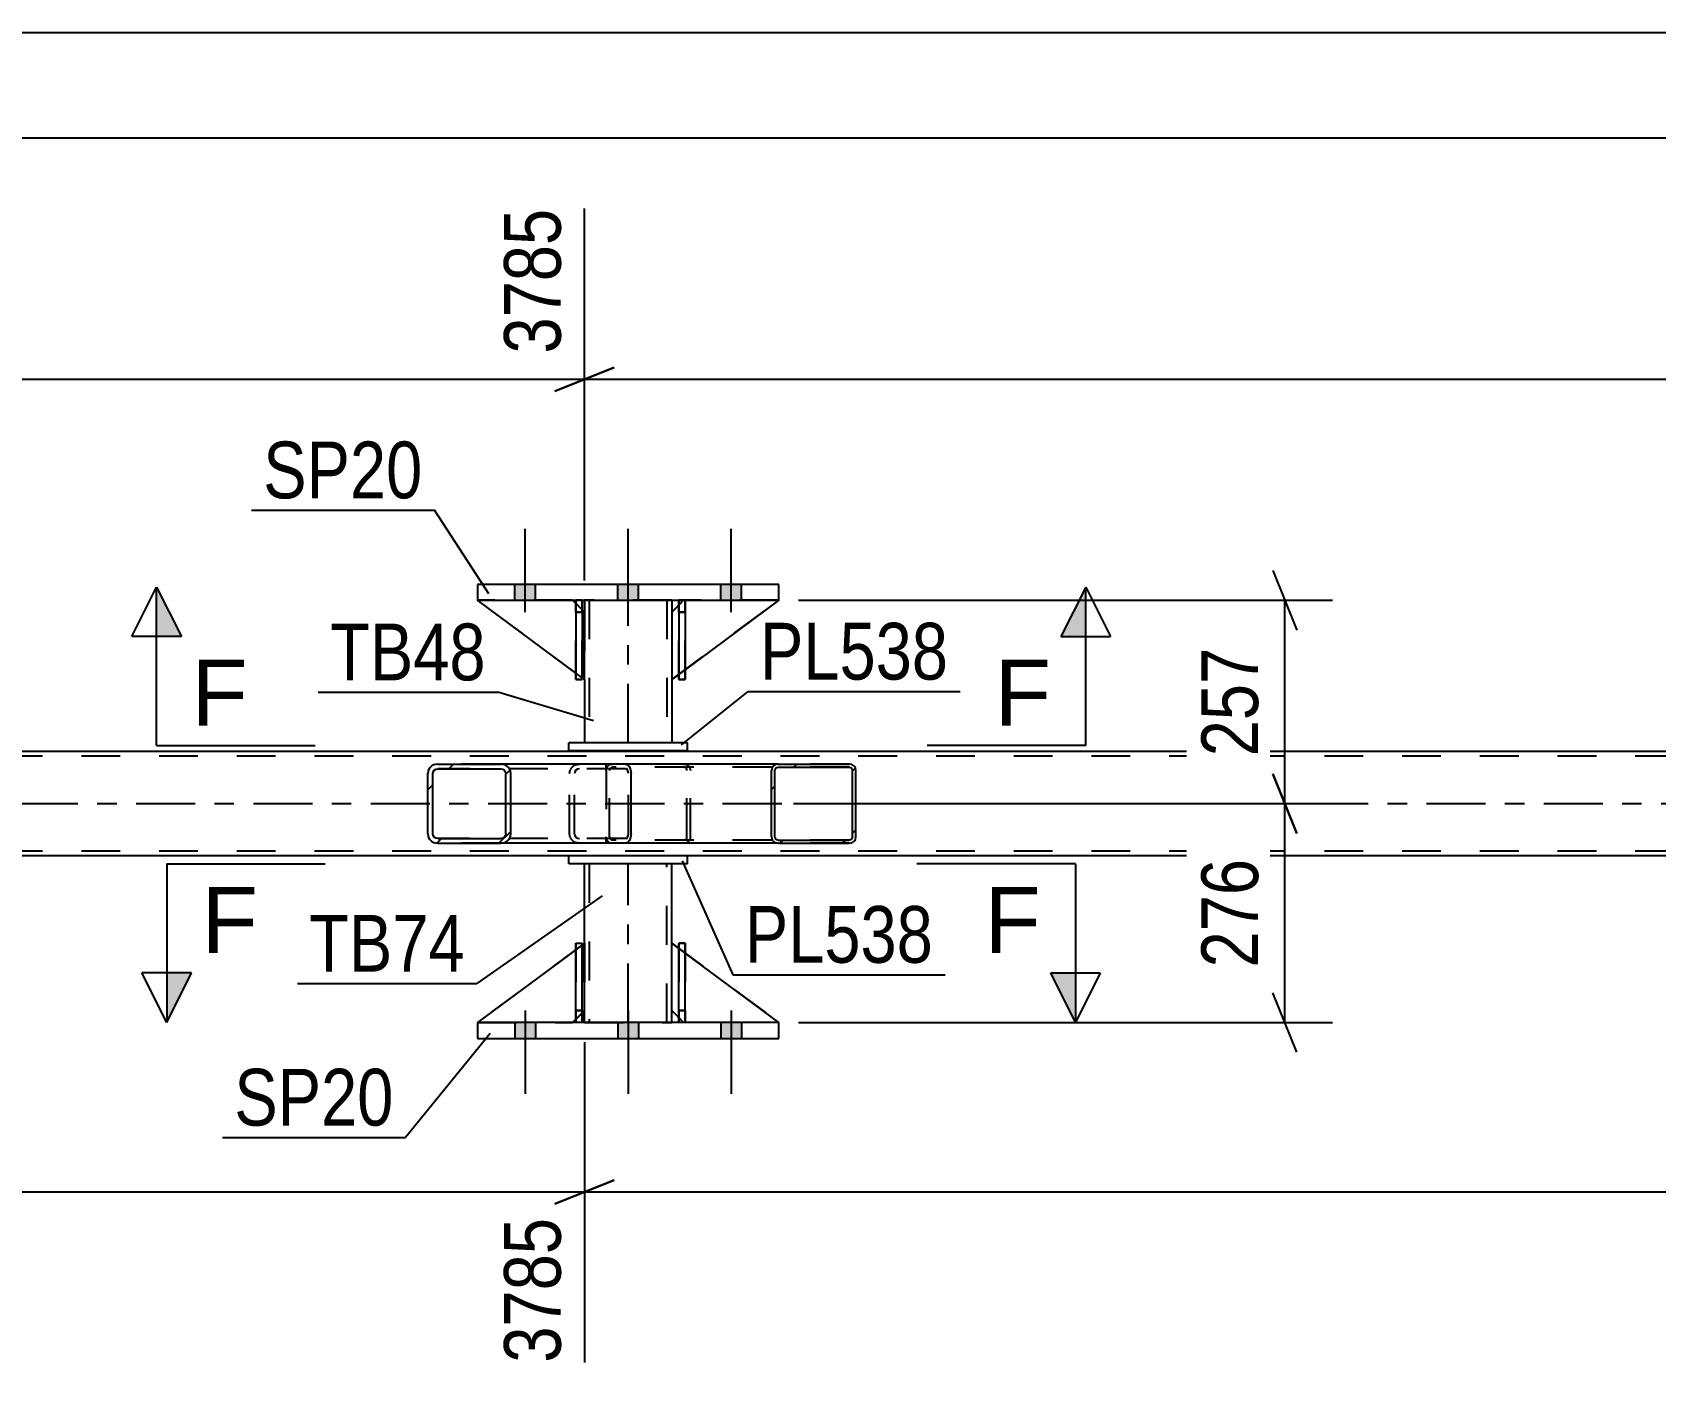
# Model space of a CAD drawing. Header units: millimetres. Extents: x 0 to 841, y 0 to 594.
# Drawn here: x 133 to 214.9, y 216.3 to 284 of the extents above; entities that cross this region are included whole.
import ezdxf

# ---------------------------------------------------------------- set-up
doc = ezdxf.new("R2010")
doc.units = ezdxf.units.MM
doc.linetypes.add('DXK_LINE_DOT2', pattern=[3.9198, 1.9599, -1.9599])
doc.linetypes.add('DXK_LINE_DOT3', pattern=[5.9187, 2.979, -0.9799, 0.9799, -0.9799])
doc.styles.add('Arial', font='ARIAL.TTF', dxfattribs={"height": 0.2})
doc.styles.add('Arial Narrow', font='ARIALN.TTF', dxfattribs={"height": 0.2})

# ---------------------------------------------------------------- blocks, each defined once
blk = doc.blocks.new('Part-318885239-6244 - 6049')
at = {"color": 2, "linetype": 'Continuous'}
for p, q in [((160.409, 251.7), (155.455, 255.37)), ((160.408, 255.216), (160.255, 255.37)), ((160.855, 254.77), (160.728, 254.896)), ((160.855, 254.77), (160.855, 254.77)), ((160.855, 251.37), (160.855, 254.77)), ((160.729, 251.463), (160.855, 251.37)), ((160.855, 251.37), (160.855, 251.37))]:
    blk.add_line(p, q, dxfattribs=at)
at = {"color": 7, "linetype": 'DXK_LINE_DOT2'}
for p, q in [((160.255, 255.37), (155.455, 255.37)), ((160.255, 255.37), (160.855, 254.77)), ((160.728, 254.896), (160.408, 255.216)), ((160.855, 254.77), (160.855, 251.37)), ((160.729, 251.463), (160.409, 251.7))]:
    blk.add_line(p, q, dxfattribs=at)
blk = doc.blocks.new('Bolt-318885239-6116 - 6049')
at = {"linetype": 'Continuous'}
for points in [[(158.375, 234.069), (157.335, 234.069), (157.335, 233.269), (158.375, 233.269)], [(158.375, 234.069), (157.335, 234.069), (157.335, 233.269), (158.375, 233.269)], [(158.375, 234.069), (157.335, 234.069), (157.335, 233.269), (158.375, 233.269)], [(163.575, 234.069), (162.535, 234.069), (162.535, 233.269), (163.575, 233.269)], [(163.575, 234.069), (162.535, 234.069), (162.535, 233.269), (163.575, 233.269)], [(168.775, 234.069), (167.735, 234.069), (167.735, 233.269), (168.775, 233.269)], [(168.775, 234.069), (167.735, 234.069), (167.735, 233.269), (168.775, 233.269)], [(168.775, 234.069), (167.735, 234.069), (167.735, 233.269), (168.775, 233.269)]]:
    blk.add_hatch(color=1, dxfattribs=at).paths.add_polyline_path(points)
at = {"color": 1, "linetype": 'Continuous'}
for p, q in [((157.855, 234.669), (157.855, 230.469)), ((157.855, 234.669), (157.855, 230.469)), ((157.855, 234.669), (157.855, 230.469)), ((163.055, 234.669), (163.055, 230.469)), ((163.055, 234.669), (163.055, 230.469)), ((168.255, 234.669), (168.255, 230.469)), ((168.255, 234.669), (168.255, 230.469)), ((168.255, 234.669), (168.255, 230.469)), ((157.335, 234.069), (157.335, 233.269)), ((157.335, 234.069), (157.335, 233.269)), ((157.335, 234.069), (157.335, 233.269)), ((158.375, 234.069), (158.375, 233.269)), ((158.375, 234.069), (158.375, 233.269)), ((158.375, 234.069), (158.375, 233.269)), ((162.535, 234.069), (162.535, 233.269)), ((162.535, 234.069), (162.535, 233.269)), ((163.575, 234.069), (163.575, 233.269)), ((163.575, 234.069), (163.575, 233.269)), ((167.735, 234.069), (167.735, 233.269)), ((167.735, 234.069), (167.735, 233.269)), ((167.735, 234.069), (167.735, 233.269)), ((168.775, 234.069), (168.775, 233.269)), ((168.775, 234.069), (168.775, 233.269)), ((168.775, 234.069), (168.775, 233.269))]:
    blk.add_line(p, q, dxfattribs=at)
blk = doc.blocks.new('Part-318885239-6240 - 6049')
at = {"color": 7, "linetype": 'DXK_LINE_DOT2'}
for p, q in [((165.608, 254.77), (165.608, 255.37)), ((165.608, 255.37), (165.608, 255.37)), ((165.608, 255.37), (165.608, 251.37)), ((165.928, 255.37), (165.608, 255.37)), ((165.608, 251.37), (165.608, 254.77)), ((165.608, 254.77), (165.928, 254.77)), ((165.928, 254.77), (165.928, 255.37)), ((165.928, 251.37), (165.928, 255.37)), ((165.928, 254.77), (165.928, 251.37)), ((165.608, 251.37), (165.928, 251.37))]:
    blk.add_line(p, q, dxfattribs=at)
blk = doc.blocks.new('Bolt-318885239-6117 - 6049')
at = {"linetype": 'Continuous'}
for points in [[(157.335, 255.37), (158.375, 255.37), (158.375, 256.17), (157.335, 256.17)], [(157.335, 255.37), (158.375, 255.37), (158.375, 256.17), (157.335, 256.17)], [(157.335, 255.37), (158.375, 255.37), (158.375, 256.17), (157.335, 256.17)], [(162.535, 255.37), (163.575, 255.37), (163.575, 256.17), (162.535, 256.17)], [(162.535, 255.37), (163.575, 255.37), (163.575, 256.17), (162.535, 256.17)], [(167.735, 255.37), (168.775, 255.37), (168.775, 256.17), (167.735, 256.17)], [(167.735, 255.37), (168.775, 255.37), (168.775, 256.17), (167.735, 256.17)], [(167.735, 255.37), (168.775, 255.37), (168.775, 256.17), (167.735, 256.17)]]:
    blk.add_hatch(color=1, dxfattribs=at).paths.add_polyline_path(points)
at = {"color": 1, "linetype": 'Continuous'}
for p, q in [((157.855, 254.77), (157.855, 258.97)), ((157.855, 254.77), (157.855, 258.97)), ((157.855, 254.77), (157.855, 258.97)), ((163.055, 254.77), (163.055, 258.97)), ((163.055, 254.77), (163.055, 258.97)), ((168.255, 254.77), (168.255, 258.97)), ((168.255, 254.77), (168.255, 258.97)), ((168.255, 254.77), (168.255, 258.97)), ((157.335, 255.37), (157.335, 256.17)), ((157.335, 255.37), (157.335, 256.17)), ((157.335, 255.37), (157.335, 256.17)), ((158.375, 255.37), (158.375, 256.17)), ((158.375, 255.37), (158.375, 256.17)), ((158.375, 255.37), (158.375, 256.17)), ((162.535, 255.37), (162.535, 256.17)), ((162.535, 255.37), (162.535, 256.17)), ((163.575, 255.37), (163.575, 256.17)), ((163.575, 255.37), (163.575, 256.17)), ((167.735, 255.37), (167.735, 256.17)), ((167.735, 255.37), (167.735, 256.17)), ((167.735, 255.37), (167.735, 256.17)), ((168.775, 255.37), (168.775, 256.17)), ((168.775, 255.37), (168.775, 256.17)), ((168.775, 255.37), (168.775, 256.17))]:
    blk.add_line(p, q, dxfattribs=at)
blk = doc.blocks.new('Part-318885239-6242 - 6049')
at = {"color": 2, "linetype": 'Continuous'}
for p, q in [((165.928, 255.37), (165.608, 255.37)), ((165.608, 255.37), (165.608, 251.37)), ((165.928, 255.37), (165.928, 255.37)), ((165.928, 255.37), (165.928, 251.37)), ((165.928, 251.37), (165.608, 251.37))]:
    blk.add_line(p, q, dxfattribs=at)
at = {"color": 7, "linetype": 'DXK_LINE_DOT2'}
for p, q in [((165.608, 254.77), (165.608, 255.37)), ((165.928, 254.77), (165.608, 254.77)), ((165.608, 254.77), (165.608, 251.37)), ((165.928, 254.77), (165.928, 255.37)), ((165.928, 255.37), (165.928, 255.37)), ((165.928, 251.37), (165.928, 254.77))]:
    blk.add_line(p, q, dxfattribs=at)
blk = doc.blocks.new('Part-318885239-6243 - 6049')
at = {"color": 7, "linetype": 'DXK_LINE_DOT2'}
for p, q in [((160.855, 251.37), (155.455, 255.37)), ((155.455, 255.37), (160.255, 255.37)), ((160.255, 255.37), (160.855, 254.77)), ((160.855, 254.77), (160.255, 255.37)), ((160.855, 254.77), (160.855, 251.37)), ((160.855, 254.77), (160.855, 254.77)), ((160.855, 254.77), (160.855, 251.37))]:
    blk.add_line(p, q, dxfattribs=at)
blk = doc.blocks.new('Part-318885239-6245 - 6049')
at = {"color": 7, "linetype": 'DXK_LINE_DOT2'}
for p, q in [((165.855, 255.37), (165.255, 254.77)), ((165.255, 251.37), (170.655, 255.37)), ((165.255, 254.77), (165.255, 251.37)), ((170.655, 255.37), (165.855, 255.37))]:
    blk.add_line(p, q, dxfattribs=at)
blk = doc.blocks.new('Part-318885239-6249 - 6049')
at = {"linetype": 'Continuous'}
h = blk.add_hatch(dxfattribs=at)
h.set_pattern_fill('', scale=0.7, style=0, pattern_type=0)
h.set_pattern_definition([(45, (174.518, 246.9117), (-1.57154, 1.57154), [])])
h.paths.add_polyline_path([(174.544, 246.789), (174.518, 246.912), (174.444, 247.015), (174.334, 247.085), (174.203, 247.109), (170.628, 247.109), (170.497, 247.085), (170.387, 247.015), (170.313, 246.912), (170.287, 246.789), (170.287, 243.429), (170.313, 243.307), (170.387, 243.203), (170.497, 243.134), (170.628, 243.109), (174.203, 243.109), (174.334, 243.134), (174.444, 243.203), (174.518, 243.307), (174.544, 243.429)])
h.paths.add_polyline_path([(174.361, 243.368), (174.324, 243.316), (174.268, 243.281), (174.203, 243.269), (170.628, 243.269), (170.563, 243.281), (170.507, 243.316), (170.47, 243.368), (170.457, 243.429), (170.457, 246.789), (170.47, 246.85), (170.507, 246.902), (170.563, 246.937), (170.628, 246.949), (174.203, 246.949), (174.268, 246.937), (174.324, 246.902), (174.361, 246.85), (174.374, 246.789), (174.374, 243.429)])
at = {"color": 7, "linetype": 'DXK_LINE_DOT2'}
for p, q in [((161.938, 246.789), (161.964, 246.912)), ((161.938, 246.789), (161.938, 243.429)), ((162.121, 246.85), (162.108, 246.789)), ((162.108, 243.429), (162.108, 246.789)), ((162.158, 246.902), (162.121, 246.85)), ((162.148, 247.085), (162.278, 247.109)), ((162.213, 246.937), (162.158, 246.902)), ((162.278, 246.949), (162.213, 246.937)), ((162.93, 247.109), (162.278, 247.109)), ((174.203, 246.949), (162.278, 246.949)), ((165.854, 247.109), (165.984, 247.085)), ((165.919, 246.937), (165.854, 246.949)), ((165.974, 246.902), (165.919, 246.937)), ((166.011, 246.85), (165.974, 246.902)), ((166.024, 246.789), (166.011, 246.85)), ((166.024, 243.429), (166.024, 246.789)), ((166.169, 246.912), (166.194, 246.789)), ((166.194, 243.429), (166.194, 246.789)), ((174.203, 247.109), (170.628, 247.109)), ((161.964, 243.307), (161.938, 243.429)), ((162.108, 243.429), (162.121, 243.368)), ((162.121, 243.368), (162.158, 243.316)), ((162.158, 243.316), (162.213, 243.281)), ((162.213, 243.281), (162.278, 243.269)), ((174.203, 243.269), (162.278, 243.269)), ((165.854, 243.269), (165.919, 243.281)), ((165.919, 243.281), (165.974, 243.316)), ((165.974, 243.316), (166.011, 243.368)), ((166.011, 243.368), (166.024, 243.429)), ((166.194, 243.429), (166.169, 243.307)), ((162.278, 243.109), (162.148, 243.134)), ((162.93, 243.109), (162.278, 243.109)), ((165.984, 243.134), (165.854, 243.109)), ((174.203, 243.109), (170.628, 243.109))]:
    blk.add_line(p, q, dxfattribs=at)
at = {"color": 2, "linetype": 'Continuous'}
for p, q in [((170.628, 247.109), (162.93, 247.109)), ((170.313, 246.912), (170.287, 246.789)), ((170.287, 243.429), (170.287, 246.789)), ((170.457, 246.789), (170.47, 246.85)), ((170.457, 243.429), (170.457, 246.789)), ((170.47, 246.85), (170.507, 246.902)), ((170.628, 247.109), (170.497, 247.085)), ((170.507, 246.902), (170.563, 246.937)), ((170.563, 246.937), (170.628, 246.949)), ((170.628, 247.109), (174.203, 247.109)), ((170.628, 246.949), (174.203, 246.949)), ((174.334, 247.085), (174.203, 247.109)), ((174.203, 246.949), (174.268, 246.937)), ((174.268, 246.937), (174.324, 246.902)), ((174.324, 246.902), (174.361, 246.85)), ((174.361, 246.85), (174.374, 246.789)), ((174.374, 243.429), (174.374, 246.789)), ((174.544, 246.789), (174.518, 246.912)), ((174.544, 243.429), (174.544, 246.789)), ((170.287, 243.429), (170.313, 243.307)), ((170.47, 243.368), (170.457, 243.429)), ((170.507, 243.316), (170.47, 243.368)), ((170.563, 243.281), (170.507, 243.316)), ((170.628, 243.269), (170.563, 243.281)), ((170.628, 243.269), (174.203, 243.269)), ((174.268, 243.281), (174.203, 243.269)), ((174.324, 243.316), (174.268, 243.281)), ((174.361, 243.368), (174.324, 243.316)), ((174.374, 243.429), (174.361, 243.368)), ((174.518, 243.307), (174.544, 243.429)), ((170.628, 243.109), (162.93, 243.109)), ((170.497, 243.134), (170.628, 243.109)), ((170.628, 243.109), (174.203, 243.109)), ((174.203, 243.109), (174.334, 243.134))]:
    blk.add_line(p, q, dxfattribs=at)
at = {"color": 7, "linetype": 'DXK_LINE_DOT2'}
for centre, start, end in [((162.265, 246.775), 110.75832, 155.68004), ((165.867, 246.775), 24.31996, 69.24168), ((162.265, 243.443), 204.31996, 249.24168), ((165.867, 243.443), 290.75832, 335.68004)]:
    blk.add_arc(centre, 0.331, start, end, dxfattribs=at)
at = {"color": 2, "linetype": 'Continuous'}
for centre, start, end in [((170.615, 246.775), 110.75832, 155.68004), ((174.216, 246.775), 24.31996, 69.24168), ((170.615, 243.443), 204.31996, 249.24168), ((174.216, 243.443), 290.75832, 335.68004)]:
    blk.add_arc(centre, 0.331, start, end, dxfattribs=at)
blk = doc.blocks.new('Part-318885239-6185 - 6049')
at = {"color": 2, "linetype": 'Continuous'}
for p, q in [((729.32, 247.749), (67.204, 247.749)), ((160.055, 242.469), (67.204, 242.469)), ((330.323, 242.469), (166.055, 242.469))]:
    blk.add_line(p, q, dxfattribs=at)
at = {"color": 7, "linetype": 'DXK_LINE_DOT2'}
for p, q in [((729.32, 247.509), (67.204, 247.509)), ((729.32, 242.709), (67.204, 242.709)), ((166.055, 242.469), (160.055, 242.469))]:
    blk.add_line(p, q, dxfattribs=at)
at = {"color": 7, "linetype": 'DXK_LINE_DOT3'}
blk.add_line((67.204, 245.109), (729.32, 245.109), dxfattribs=at)
blk = doc.blocks.new('Part-318885239-6251 - 6049')
at = {"linetype": 'Continuous'}
h = blk.add_hatch(dxfattribs=at)
h.set_pattern_fill('', scale=0.7, style=0, pattern_type=0)
h.set_pattern_definition([(45, (157.094, 246.8129), (-1.57154, 1.57154), [])])
h.paths.add_polyline_path([(157.132, 246.629), (157.094, 246.813), (156.985, 246.969), (156.822, 247.073), (156.63, 247.109), (153.445, 247.109), (153.253, 247.073), (153.09, 246.969), (152.981, 246.813), (152.943, 246.629), (152.943, 243.589), (152.981, 243.406), (153.09, 243.25), (153.253, 243.146), (153.445, 243.109), (156.63, 243.109), (156.822, 243.146), (156.985, 243.25), (157.094, 243.406), (157.132, 243.589)])
h.paths.add_polyline_path([(156.862, 243.497), (156.807, 243.419), (156.726, 243.367), (156.63, 243.349), (153.445, 243.349), (153.349, 243.367), (153.268, 243.419), (153.213, 243.497), (153.194, 243.589), (153.194, 246.629), (153.213, 246.721), (153.268, 246.799), (153.349, 246.851), (153.445, 246.869), (156.63, 246.869), (156.726, 246.851), (156.807, 246.799), (156.862, 246.721), (156.881, 246.629), (156.881, 243.589)])
at = {"color": 2, "linetype": 'Continuous'}
for p, q in [((152.981, 246.813), (152.943, 246.629)), ((152.943, 243.589), (152.943, 246.629)), ((153.194, 246.629), (153.213, 246.721)), ((153.194, 243.589), (153.194, 246.629)), ((153.213, 246.721), (153.268, 246.799)), ((153.445, 247.109), (153.253, 247.073)), ((153.268, 246.799), (153.349, 246.851)), ((153.349, 246.851), (153.445, 246.869)), ((153.445, 247.109), (156.63, 247.109)), ((153.445, 246.869), (156.63, 246.869)), ((162.93, 247.109), (156.63, 247.109)), ((156.822, 247.073), (156.63, 247.109)), ((156.63, 246.869), (156.726, 246.851)), ((156.726, 246.851), (156.807, 246.799)), ((156.807, 246.799), (156.862, 246.721)), ((156.862, 246.721), (156.881, 246.629)), ((156.881, 243.589), (156.881, 246.629)), ((157.132, 246.629), (157.094, 246.813)), ((157.132, 243.589), (157.132, 246.629)), ((162.93, 247.109), (163.034, 247.073)), ((163.034, 247.073), (163.122, 246.969)), ((163.122, 246.969), (163.18, 246.813)), ((163.18, 246.813), (163.201, 246.629)), ((163.201, 243.589), (163.201, 246.629)), ((152.943, 243.589), (152.981, 243.406)), ((153.213, 243.497), (153.194, 243.589)), ((153.268, 243.419), (153.213, 243.497)), ((153.349, 243.367), (153.268, 243.419)), ((153.445, 243.349), (153.349, 243.367)), ((153.445, 243.349), (156.63, 243.349)), ((156.726, 243.367), (156.63, 243.349)), ((156.807, 243.419), (156.726, 243.367)), ((156.862, 243.497), (156.807, 243.419)), ((156.881, 243.589), (156.862, 243.497)), ((157.094, 243.406), (157.132, 243.589)), ((163.122, 243.25), (163.034, 243.146)), ((163.18, 243.406), (163.122, 243.25)), ((163.201, 243.589), (163.18, 243.406)), ((153.253, 243.146), (153.445, 243.109)), ((153.445, 243.109), (156.63, 243.109)), ((156.63, 243.109), (156.822, 243.146)), ((162.93, 243.109), (156.63, 243.109)), ((163.034, 243.146), (162.93, 243.109))]:
    blk.add_line(p, q, dxfattribs=at)
at = {"color": 7, "linetype": 'DXK_LINE_DOT2'}
for p, q in [((156.63, 247.109), (153.445, 247.109)), ((162.93, 246.869), (153.445, 246.869)), ((160.093, 246.629), (160.131, 246.813)), ((160.093, 243.589), (160.093, 246.629)), ((160.363, 246.721), (160.344, 246.629)), ((160.344, 243.589), (160.344, 246.629)), ((160.418, 246.799), (160.363, 246.721)), ((160.403, 247.073), (160.596, 247.109)), ((160.499, 246.851), (160.418, 246.799)), ((160.596, 246.869), (160.499, 246.851)), ((161.938, 246.869), (161.938, 247.109)), ((162.982, 246.851), (162.93, 246.869)), ((163.026, 246.799), (162.982, 246.851)), ((163.055, 246.721), (163.026, 246.799)), ((163.065, 246.629), (163.055, 246.721)), ((163.065, 243.589), (163.065, 246.629)), ((162.93, 243.349), (153.445, 243.349)), ((160.131, 243.406), (160.093, 243.589)), ((160.344, 243.589), (160.363, 243.497)), ((160.363, 243.497), (160.418, 243.419)), ((160.418, 243.419), (160.44, 243.406)), ((160.44, 243.406), (160.499, 243.367)), ((160.499, 243.367), (160.596, 243.349)), ((161.938, 243.109), (161.938, 243.349)), ((162.93, 243.349), (162.982, 243.367)), ((162.982, 243.367), (163.026, 243.419)), ((163.026, 243.419), (163.055, 243.497)), ((163.055, 243.497), (163.065, 243.589)), ((156.63, 243.109), (153.445, 243.109)), ((160.596, 243.109), (160.403, 243.146))]:
    blk.add_line(p, q, dxfattribs=at)
at = {"color": 2, "linetype": 'Continuous'}
for centre, start, end in [((153.431, 246.614), 111.1941, 156.15059), ((156.644, 246.614), 23.84941, 68.8059), ((153.431, 243.604), 203.84941, 248.8059), ((156.644, 243.604), 291.1941, 336.15059)]:
    blk.add_arc(centre, 0.492, start, end, dxfattribs=at)
at = {"color": 7, "linetype": 'DXK_LINE_DOT2'}
for centre, start, end in [((160.581, 246.614), 111.1941, 156.15059), ((160.581, 243.604), 203.84941, 248.8059)]:
    blk.add_arc(centre, 0.492, start, end, dxfattribs=at)
blk = doc.blocks.new('Part-318885239-6241 - 6049')
at = {"color": 2, "linetype": 'Continuous'}
for p, q in [((160.728, 255.37), (160.408, 255.37)), ((160.408, 255.37), (160.409, 251.37)), ((160.729, 255.37), (160.728, 255.37)), ((160.728, 255.37), (160.729, 251.37)), ((160.729, 251.37), (160.409, 251.37))]:
    blk.add_line(p, q, dxfattribs=at)
at = {"color": 7, "linetype": 'DXK_LINE_DOT2'}
for p, q in [((160.409, 254.77), (160.409, 255.37)), ((160.729, 254.77), (160.409, 254.77)), ((160.409, 254.77), (160.409, 251.37)), ((160.729, 255.37), (160.728, 255.37)), ((160.729, 254.77), (160.729, 255.37)), ((160.729, 251.37), (160.729, 254.77))]:
    blk.add_line(p, q, dxfattribs=at)
blk = doc.blocks.new('Part-318885239-6287 - 6049')
at = {"color": 2, "linetype": 'Continuous'}
for p, q in [((165.608, 255.123), (165.255, 254.77)), ((165.255, 254.77), (165.255, 251.37)), ((170.655, 255.37), (165.928, 251.869)), ((165.608, 251.632), (165.255, 251.37))]:
    blk.add_line(p, q, dxfattribs=at)
at = {"color": 7, "linetype": 'DXK_LINE_DOT2'}
for p, q in [((165.855, 255.37), (165.608, 255.123)), ((170.655, 255.37), (165.855, 255.37)), ((165.928, 251.869), (165.608, 251.632))]:
    blk.add_line(p, q, dxfattribs=at)
blk = doc.blocks.new('Part-318885239-6288 - 6049')
at = {"color": 7, "linetype": 'DXK_LINE_DOT2'}
for p, q in [((160.408, 238.069), (160.728, 238.069)), ((160.408, 234.669), (160.408, 238.069)), ((160.408, 238.069), (160.408, 234.069)), ((160.728, 238.069), (160.728, 234.669)), ((160.728, 234.069), (160.728, 237.975)), ((160.728, 234.669), (160.408, 234.669)), ((160.408, 234.069), (160.408, 234.669)), ((160.728, 234.669), (160.728, 234.069)), ((160.728, 234.069), (160.408, 234.069)), ((160.728, 234.069), (160.728, 234.069))]:
    blk.add_line(p, q, dxfattribs=at)
blk = doc.blocks.new('Part-318885239-6289 - 6049')
at = {"color": 7, "linetype": 'DXK_LINE_DOT2'}
for p, q in [((165.928, 238.069), (165.608, 238.069)), ((165.608, 234.669), (165.608, 238.069)), ((165.608, 238.069), (165.608, 234.069)), ((165.928, 238.069), (165.928, 234.669)), ((165.928, 234.069), (165.928, 238.069)), ((165.928, 234.669), (165.608, 234.669)), ((165.608, 234.069), (165.608, 234.669)), ((165.928, 234.669), (165.928, 234.069)), ((165.928, 234.069), (165.608, 234.069)), ((165.928, 234.069), (165.928, 234.069))]:
    blk.add_line(p, q, dxfattribs=at)
blk = doc.blocks.new('Part-318885239-6290 - 6049')
at = {"color": 2, "linetype": 'Continuous'}
for p, q in [((160.408, 234.069), (160.409, 238.069)), ((160.409, 238.069), (160.729, 238.069)), ((160.728, 234.069), (160.729, 238.069)), ((160.409, 234.069), (160.408, 234.069)), ((160.729, 234.069), (160.408, 234.069))]:
    blk.add_line(p, q, dxfattribs=at)
at = {"color": 7, "linetype": 'DXK_LINE_DOT2'}
for p, q in [((160.409, 238.069), (160.409, 234.669)), ((160.729, 234.669), (160.729, 238.069)), ((160.409, 234.669), (160.409, 234.069)), ((160.409, 234.669), (160.729, 234.669)), ((160.729, 234.069), (160.729, 234.669)), ((160.728, 234.069), (160.729, 234.069))]:
    blk.add_line(p, q, dxfattribs=at)
blk = doc.blocks.new('Part-318885239-6291 - 6049')
at = {"color": 2, "linetype": 'Continuous'}
for p, q in [((165.608, 234.069), (165.608, 238.069)), ((165.608, 238.069), (165.928, 238.069)), ((165.928, 234.069), (165.928, 238.069)), ((165.608, 234.069), (165.608, 234.069)), ((165.928, 234.069), (165.608, 234.069))]:
    blk.add_line(p, q, dxfattribs=at)
at = {"color": 7, "linetype": 'DXK_LINE_DOT2'}
for p, q in [((165.608, 238.069), (165.608, 234.669)), ((165.928, 234.669), (165.928, 238.069)), ((165.608, 234.669), (165.608, 234.069)), ((165.608, 234.669), (165.928, 234.669)), ((165.928, 234.069), (165.928, 234.669)), ((165.928, 234.069), (165.928, 234.069))]:
    blk.add_line(p, q, dxfattribs=at)
blk = doc.blocks.new('Part-318885239-6292 - 6049')
at = {"color": 7, "linetype": 'DXK_LINE_DOT2'}
for p, q in [((160.855, 238.069), (155.455, 234.069)), ((160.855, 234.669), (160.855, 238.069)), ((160.855, 238.069), (160.855, 234.669)), ((160.255, 234.069), (160.855, 234.669)), ((160.855, 234.669), (160.255, 234.069)), ((160.855, 234.669), (160.855, 234.669)), ((155.455, 234.069), (160.255, 234.069))]:
    blk.add_line(p, q, dxfattribs=at)
blk = doc.blocks.new('Part-318885239-6299 - 6049')
at = {"color": 2, "linetype": 'Continuous'}
for p, q in [((160.409, 237.739), (155.455, 234.069)), ((160.855, 238.069), (160.729, 237.976)), ((160.855, 234.669), (160.855, 238.069)), ((160.408, 234.223), (160.255, 234.069)), ((160.855, 234.669), (160.728, 234.543)), ((160.855, 234.669), (160.855, 234.669))]:
    blk.add_line(p, q, dxfattribs=at)
at = {"color": 7, "linetype": 'DXK_LINE_DOT2'}
for p, q in [((160.729, 237.976), (160.409, 237.739)), ((160.855, 234.669), (160.855, 238.069)), ((160.855, 234.669), (160.255, 234.069)), ((160.728, 234.543), (160.408, 234.223)), ((155.455, 234.069), (160.255, 234.069))]:
    blk.add_line(p, q, dxfattribs=at)
blk = doc.blocks.new('Part-318885239-6300 - 6049')
at = {"color": 7, "linetype": 'DXK_LINE_DOT2'}
for p, q in [((165.255, 234.669), (165.255, 238.069)), ((165.255, 238.069), (170.655, 234.069)), ((165.855, 234.069), (165.255, 234.669)), ((170.655, 234.069), (165.855, 234.069))]:
    blk.add_line(p, q, dxfattribs=at)
blk = doc.blocks.new('Part-318885239-6301 - 6049')
at = {"color": 2, "linetype": 'Continuous'}
for p, q in [((165.255, 234.669), (165.255, 238.069)), ((165.608, 237.807), (165.255, 238.069)), ((170.654, 234.069), (165.928, 237.57)), ((165.608, 234.315), (165.255, 234.669))]:
    blk.add_line(p, q, dxfattribs=at)
at = {"color": 7, "linetype": 'DXK_LINE_DOT2'}
for p, q in [((165.928, 237.57), (165.608, 237.807)), ((165.855, 234.069), (165.608, 234.315)), ((170.655, 234.069), (165.855, 234.069)), ((170.654, 234.069), (170.655, 234.069)), ((170.655, 234.069), (170.654, 234.069))]:
    blk.add_line(p, q, dxfattribs=at)
blk = doc.blocks.new('Part-318885239-6306 - 6049')
at = {"color": 2, "linetype": 'Continuous'}
for p, q in [((155.455, 234.069), (155.455, 233.269)), ((170.655, 234.069), (155.455, 234.069)), ((170.655, 233.269), (170.655, 234.069)), ((155.455, 233.269), (170.655, 233.269))]:
    blk.add_line(p, q, dxfattribs=at)
blk = doc.blocks.new('Part-318885239-6311 - 6049')
at = {"color": 2, "linetype": 'Continuous'}
for p, q in [((170.655, 256.17), (155.455, 256.17)), ((155.455, 256.17), (155.455, 255.37)), ((170.655, 255.37), (170.655, 256.17)), ((155.455, 255.37), (170.655, 255.37))]:
    blk.add_line(p, q, dxfattribs=at)
blk = doc.blocks.new('Part-318885239-6327 - 6049')
at = {"color": 2, "linetype": 'Continuous'}
for p, q in [((160.855, 238.069), (160.855, 242.069)), ((165.255, 238.069), (165.255, 242.069)), ((160.855, 234.069), (160.855, 234.669)), ((165.255, 234.069), (165.255, 234.669))]:
    blk.add_line(p, q, dxfattribs=at)
at = {"color": 7, "linetype": 'DXK_LINE_DOT2'}
for p, q in [((165.255, 242.069), (160.855, 242.069)), ((161.095, 242.069), (161.095, 234.069)), ((165.015, 234.069), (165.015, 242.069)), ((160.855, 234.669), (160.855, 238.069)), ((165.255, 234.669), (165.255, 238.069)), ((160.855, 234.069), (165.255, 234.069))]:
    blk.add_line(p, q, dxfattribs=at)
at = {"color": 7, "linetype": 'DXK_LINE_DOT3'}
blk.add_line((163.055, 234.069), (163.055, 242.069), dxfattribs=at)
blk = doc.blocks.new('Part-318885239-6332 - 6049')
at = {"color": 2, "linetype": 'Continuous'}
for p, q in [((166.055, 242.469), (160.055, 242.469)), ((160.055, 242.069), (160.055, 242.469)), ((166.055, 242.069), (166.055, 242.469)), ((166.055, 242.069), (160.055, 242.069))]:
    blk.add_line(p, q, dxfattribs=at)
blk = doc.blocks.new('Part-318885239-6337 - 6049')
at = {"color": 2, "linetype": 'Continuous'}
for p, q in [((166.055, 248.17), (160.055, 248.17)), ((160.055, 247.77), (160.055, 248.17)), ((166.055, 247.77), (166.055, 248.17)), ((166.055, 247.77), (160.055, 247.77))]:
    blk.add_line(p, q, dxfattribs=at)
blk = doc.blocks.new('Part-318885239-6342 - 6049')
at = {"color": 2, "linetype": 'Continuous'}
for p, q in [((160.855, 255.37), (160.855, 254.77)), ((165.255, 255.37), (165.255, 254.769)), ((160.855, 251.37), (160.855, 248.17)), ((165.255, 251.37), (165.255, 248.17))]:
    blk.add_line(p, q, dxfattribs=at)
at = {"color": 7, "linetype": 'DXK_LINE_DOT2'}
for p, q in [((165.255, 255.37), (160.855, 255.37)), ((160.855, 254.77), (160.855, 251.37)), ((161.095, 255.37), (161.095, 248.17)), ((165.015, 255.37), (165.015, 248.17)), ((165.255, 254.769), (165.255, 251.37)), ((165.255, 248.17), (160.855, 248.17))]:
    blk.add_line(p, q, dxfattribs=at)
at = {"color": 7, "linetype": 'DXK_LINE_DOT3'}
blk.add_line((163.055, 248.17), (163.055, 255.37), dxfattribs=at)
blk = doc.blocks.new('Part-318885239-6345 - 6049')
at = {"color": 7, "linetype": 'DXK_LINE_DOT2'}
for p, q in [((160.408, 254.77), (160.408, 255.37)), ((160.408, 255.37), (160.408, 255.37)), ((160.408, 255.37), (160.408, 251.37)), ((160.728, 255.37), (160.408, 255.37)), ((160.408, 251.37), (160.408, 254.77)), ((160.408, 254.77), (160.728, 254.77)), ((160.728, 254.77), (160.728, 255.37)), ((160.728, 251.37), (160.728, 255.37)), ((160.728, 254.77), (160.728, 251.37)), ((160.408, 251.37), (160.728, 251.37))]:
    blk.add_line(p, q, dxfattribs=at)
blk = doc.blocks.new('StraightDimension-318885239-6410 - 6049')
at = {"color": 7, "linetype": 'Continuous'}
for p, q in [((195.589, 256.87), (196.789, 253.87)), ((171.655, 255.37), (198.589, 255.37)), ((196.189, 245.109), (196.189, 255.37)), ((196.789, 243.609), (195.589, 246.609)), ((171.402, 245.109), (198.589, 245.109))]:
    blk.add_line(p, q, dxfattribs=at)
at = {"color": 0}
blk.add_wipeout([(195.439, 253.582), (191.239, 253.582), (191.239, 246.897), (195.439, 246.897)], dxfattribs=at)
at = {"color": 3, "style": 'Arial Narrow'}
blk.add_text('257', height=2.8633, rotation=90.00021, dxfattribs=at).set_placement((194.839, 247.497))
blk = doc.blocks.new('StraightDimension-318885239-6466 - 6049')
at = {"color": 7, "linetype": 'Continuous'}
blk.add_line((56.984, 278.706), (739.54, 278.706), dxfattribs=at)
blk = doc.blocks.new('StraightDimension-318885239-6382 - 6049')
at = {"color": 7, "linetype": 'Continuous'}
for p, q in [((195.589, 246.609), (196.789, 243.609)), ((171.402, 245.109), (198.589, 245.109)), ((196.189, 234.069), (196.189, 245.109)), ((196.789, 232.569), (195.589, 235.569)), ((171.655, 234.069), (198.589, 234.069))]:
    blk.add_line(p, q, dxfattribs=at)
at = {"color": 0}
blk.add_wipeout([(195.439, 242.931), (191.239, 242.931), (191.239, 236.247), (195.439, 236.247)], dxfattribs=at)
at = {"color": 3, "style": 'Arial Narrow'}
blk.add_text('276', height=2.8633, rotation=90.00021, dxfattribs=at).set_placement((194.839, 236.847))
blk = doc.blocks.new('StraightDimension-318885239-6487 - 6049')
at = {"color": 7, "linetype": 'Continuous'}
for p, q in [((160.855, 233.069), (160.855, 216.907)), ((159.355, 224.92), (162.355, 226.12)), ((56.984, 225.52), (160.855, 225.52))]:
    blk.add_line(p, q, dxfattribs=at)
at = {"color": 0, "linetype": 'Continuous'}
blk.add_wipeout([(160.255, 224.82), (156.055, 224.82), (156.055, 216.307), (160.255, 216.307)], dxfattribs=at)
at = {"color": 3, "linetype": 'Continuous', "style": 'Arial Narrow'}
blk.add_text('3785', height=2.8633, rotation=90.00021, dxfattribs=at).set_placement((159.655, 216.907))
blk = doc.blocks.new('StraightDimension-318885239-6503 - 6049')
at = {"color": 7, "linetype": 'Continuous'}
for p, q in [((160.855, 233.069), (160.855, 216.907)), ((162.355, 226.12), (159.355, 224.92)), ((160.855, 225.52), (331.123, 225.52))]:
    blk.add_line(p, q, dxfattribs=at)
blk = doc.blocks.new('StraightDimension-318885239-6510 - 6049')
at = {"color": 7, "linetype": 'Continuous'}
blk.add_line((56.344, 284.017), (740.18, 284.017), dxfattribs=at)
blk = doc.blocks.new('StraightDimension-318885239-6521 - 6049')
at = {"color": 7, "linetype": 'Continuous'}
for p, q in [((160.855, 256.37), (160.855, 275.133)), ((162.355, 267.12), (159.355, 265.92)), ((160.855, 266.52), (331.123, 266.52))]:
    blk.add_line(p, q, dxfattribs=at)
blk = doc.blocks.new('StraightDimension-318885239-6538 - 6049')
at = {"color": 7, "linetype": 'Continuous'}
for p, q in [((160.855, 256.37), (160.855, 275.133)), ((159.355, 265.92), (162.355, 267.12)), ((56.984, 266.52), (160.855, 266.52))]:
    blk.add_line(p, q, dxfattribs=at)
at = {"color": 0, "linetype": 'Continuous'}
blk.add_wipeout([(160.255, 275.733), (156.055, 275.733), (156.055, 267.22), (160.255, 267.22)], dxfattribs=at)
at = {"color": 3, "linetype": 'Continuous', "style": 'Arial Narrow'}
blk.add_text('3785', height=2.8633, rotation=90.00021, dxfattribs=at).set_placement((159.655, 267.82))
blk = doc.blocks.new('Mark-318885239-6302 - 6049')
at = {"color": 30, "linetype": 'Continuous'}
for p in [(156.095, 233.512), (142.586, 228.267)]:
    blk.add_line(p, (151.825, 228.267), dxfattribs=at)
at = {"color": 0}
blk.add_wipeout([(151.225, 228.867), (151.225, 231.867), (143.186, 231.867), (143.186, 228.867)], dxfattribs=at)
blk.add_wipeout([(151.225, 228.867), (151.225, 231.867), (143.186, 231.867), (143.186, 228.867)], dxfattribs=at)
at = {"color": 3, "style": 'Arial Narrow'}
blk.add_text('SP20', height=2.8633, dxfattribs=at).set_placement((143.186, 228.867))
blk = doc.blocks.new('Mark-318885239-6307 - 6049')
at = {"color": 30, "linetype": 'Continuous'}
for p in [(144.043, 259.913), (156.032, 255.701)]:
    blk.add_line(p, (153.282, 259.913), dxfattribs=at)
at = {"color": 0}
blk.add_wipeout([(152.682, 260.513), (152.682, 263.513), (144.643, 263.513), (144.643, 260.513)], dxfattribs=at)
blk.add_wipeout([(152.682, 260.513), (152.682, 263.513), (144.643, 263.513), (144.643, 260.513)], dxfattribs=at)
at = {"color": 3, "style": 'Arial Narrow'}
blk.add_text('SP20', height=2.8633, dxfattribs=at).set_placement((144.643, 260.513))
blk = doc.blocks.new('Mark-318885239-6323 - 6049')
at = {"color": 30, "linetype": 'Continuous'}
for p in [(161.746, 240.457), (146.364, 236.033)]:
    blk.add_line(p, (155.418, 236.033), dxfattribs=at)
at = {"color": 0}
blk.add_wipeout([(154.818, 236.633), (154.818, 239.633), (146.964, 239.633), (146.964, 236.633)], dxfattribs=at)
blk.add_wipeout([(154.818, 236.633), (154.818, 239.633), (146.964, 239.633), (146.964, 236.633)], dxfattribs=at)
at = {"color": 3, "style": 'Arial Narrow'}
blk.add_text('TB74', height=2.8633, dxfattribs=at).set_placement((146.964, 236.633))
blk = doc.blocks.new('Mark-318885239-6328 - 6049')
at = {"color": 30, "linetype": 'Continuous'}
for p, q in [((165.786, 242.231), (168.343, 236.481)), ((168.343, 236.481), (179.047, 236.481))]:
    blk.add_line(p, q, dxfattribs=at)
at = {"color": 0}
blk.add_wipeout([(178.447, 237.081), (178.447, 240.081), (168.943, 240.081), (168.943, 237.081)], dxfattribs=at)
blk.add_wipeout([(178.447, 237.081), (178.447, 240.081), (168.943, 240.081), (168.943, 237.081)], dxfattribs=at)
at = {"color": 3, "style": 'Arial Narrow'}
blk.add_text('PL538', height=2.8633, dxfattribs=at).set_placement((168.943, 237.081))
blk = doc.blocks.new('Mark-318885239-6333 - 6049')
at = {"color": 30, "linetype": 'Continuous'}
for p, q in [((165.743, 248.078), (169.109, 250.769)), ((169.109, 250.769), (179.813, 250.769))]:
    blk.add_line(p, q, dxfattribs=at)
at = {"color": 0}
blk.add_wipeout([(179.213, 251.369), (179.213, 254.369), (169.709, 254.369), (169.709, 251.369)], dxfattribs=at)
blk.add_wipeout([(179.213, 251.369), (179.213, 254.369), (169.709, 254.369), (169.709, 251.369)], dxfattribs=at)
at = {"color": 3, "style": 'Arial Narrow'}
blk.add_text('PL538', height=2.8633, dxfattribs=at).set_placement((169.709, 251.369))
blk = doc.blocks.new('Mark-318885239-6338 - 6049')
at = {"color": 30, "linetype": 'Continuous'}
for p in [(147.421, 250.731), (161.311, 249.291)]:
    blk.add_line(p, (156.476, 250.731), dxfattribs=at)
at = {"color": 0}
blk.add_wipeout([(155.876, 251.331), (155.876, 254.331), (148.021, 254.331), (148.021, 251.331)], dxfattribs=at)
blk.add_wipeout([(155.876, 251.331), (155.876, 254.331), (148.021, 254.331), (148.021, 251.331)], dxfattribs=at)
at = {"color": 3, "style": 'Arial Narrow'}
blk.add_text('TB48', height=2.8633, dxfattribs=at).set_placement((148.021, 251.331))
blk = doc.blocks.new('SectionMark-318885239-6543 - 6049')
at = {"linetype": 'Continuous'}
for points in [[(139.774, 236.569), (141.024, 236.569), (139.774, 234.069)], [(184.374, 236.569), (185.624, 236.569), (185.624, 234.069)]]:
    blk.add_hatch(color=6, dxfattribs=at).paths.add_polyline_path(points)
at = {"color": 6, "linetype": 'Continuous'}
for p, q in [((139.774, 242.069), (147.774, 242.069)), ((139.774, 242.069), (139.774, 234.069)), ((185.624, 242.069), (177.624, 242.069)), ((185.624, 242.069), (185.624, 234.069)), ((139.774, 234.069), (138.524, 236.569)), ((141.024, 236.569), (138.524, 236.569)), ((139.774, 234.069), (141.024, 236.569)), ((184.374, 236.569), (186.874, 236.569)), ((185.624, 234.069), (184.374, 236.569)), ((186.874, 236.569), (185.624, 234.069))]:
    blk.add_line(p, q, dxfattribs=at)
at = {"color": 0, "linetype": 'Continuous'}
for points in [[(144.374, 237.569), (144.374, 241.069), (141.524, 241.069), (141.524, 237.569)], [(183.874, 237.569), (183.874, 241.069), (181.023, 241.069), (181.023, 237.569)]]:
    blk.add_wipeout(points, dxfattribs=at)
at = {"color": 3, "linetype": 'Continuous', "style": 'Arial'}
for p in [(141.524, 237.569), (181.023, 237.569)]:
    blk.add_text('F', height=3.343, dxfattribs=at).set_placement(p)
blk = doc.blocks.new('SectionMark-318885239-6545 - 6049')
at = {"linetype": 'Continuous'}
for points in [[(140.512, 253.536), (139.262, 253.536), (139.262, 256.036)], [(186.14, 253.536), (184.89, 253.536), (186.14, 256.036)]]:
    blk.add_hatch(color=6, dxfattribs=at).paths.add_polyline_path(points)
at = {"color": 6, "linetype": 'Continuous'}
for p, q in [((138.012, 253.536), (139.262, 256.036)), ((139.262, 248.036), (139.262, 256.036)), ((139.262, 256.036), (140.512, 253.536)), ((186.14, 256.036), (184.89, 253.536)), ((186.14, 248.036), (186.14, 256.036)), ((186.14, 256.036), (187.39, 253.536)), ((140.512, 253.536), (138.012, 253.536)), ((184.89, 253.536), (187.39, 253.536)), ((139.262, 248.036), (147.262, 248.036)), ((186.14, 248.036), (178.14, 248.036))]:
    blk.add_line(p, q, dxfattribs=at)
at = {"color": 0, "linetype": 'Continuous'}
for points in [[(143.862, 249.036), (143.862, 252.536), (141.012, 252.536), (141.012, 249.036)], [(184.39, 249.036), (184.39, 252.536), (181.54, 252.536), (181.54, 249.036)]]:
    blk.add_wipeout(points, dxfattribs=at)
at = {"color": 3, "linetype": 'Continuous', "style": 'Arial'}
for p in [(141.012, 249.036), (181.54, 249.036)]:
    blk.add_text('F', height=3.343, dxfattribs=at).set_placement(p)

msp = doc.modelspace()

# ---------------------------------------------------------------- block references
for name in ['Bolt-318885239-6117 - 6049', 'Part-318885239-6311 - 6049', 'Part-318885239-6244 - 6049', 'Part-318885239-6243 - 6049', 'Part-318885239-6241 - 6049', 'Part-318885239-6345 - 6049', 'Part-318885239-6342 - 6049', 'Part-318885239-6245 - 6049', 'Part-318885239-6287 - 6049', 'Part-318885239-6240 - 6049', 'Part-318885239-6242 - 6049', 'Part-318885239-6337 - 6049', 'Part-318885239-6185 - 6049', 'Part-318885239-6251 - 6049', 'Part-318885239-6249 - 6049', 'Part-318885239-6332 - 6049', 'Part-318885239-6327 - 6049', 'Part-318885239-6292 - 6049', 'Part-318885239-6299 - 6049', 'Part-318885239-6288 - 6049', 'Part-318885239-6290 - 6049', 'Part-318885239-6300 - 6049', 'Part-318885239-6301 - 6049', 'Part-318885239-6289 - 6049', 'Part-318885239-6291 - 6049', 'Bolt-318885239-6116 - 6049', 'Part-318885239-6306 - 6049']:
    msp.add_blockref(name, (0, 0))

# ---------------------------------------------------------------- next in the draw order: block references
for name in ['StraightDimension-318885239-6410 - 6049', 'StraightDimension-318885239-6487 - 6049']:
    msp.add_blockref(name, (0, 0))

# ---------------------------------------------------------------- next in the draw order: block references
for name in ['StraightDimension-318885239-6466 - 6049', 'StraightDimension-318885239-6382 - 6049', 'Mark-318885239-6323 - 6049', 'Mark-318885239-6302 - 6049']:
    msp.add_blockref(name, (0, 0))

# ---------------------------------------------------------------- next in the draw order: block references
for name in ['StraightDimension-318885239-6510 - 6049', 'Mark-318885239-6328 - 6049', 'StraightDimension-318885239-6503 - 6049']:
    msp.add_blockref(name, (0, 0))

# ---------------------------------------------------------------- next in the draw order: block references
for name in ['StraightDimension-318885239-6521 - 6049', 'Mark-318885239-6333 - 6049', 'SectionMark-318885239-6543 - 6049']:
    msp.add_blockref(name, (0, 0))

# ---------------------------------------------------------------- next in the draw order: block references
msp.add_blockref('StraightDimension-318885239-6538 - 6049', (0, 0))

# ---------------------------------------------------------------- next in the draw order: block references
for name in ['Mark-318885239-6307 - 6049', 'Mark-318885239-6338 - 6049']:
    msp.add_blockref(name, (0, 0))

# ---------------------------------------------------------------- next in the draw order: block references
msp.add_blockref('SectionMark-318885239-6545 - 6049', (0, 0))

doc.saveas('drawing.dxf')
